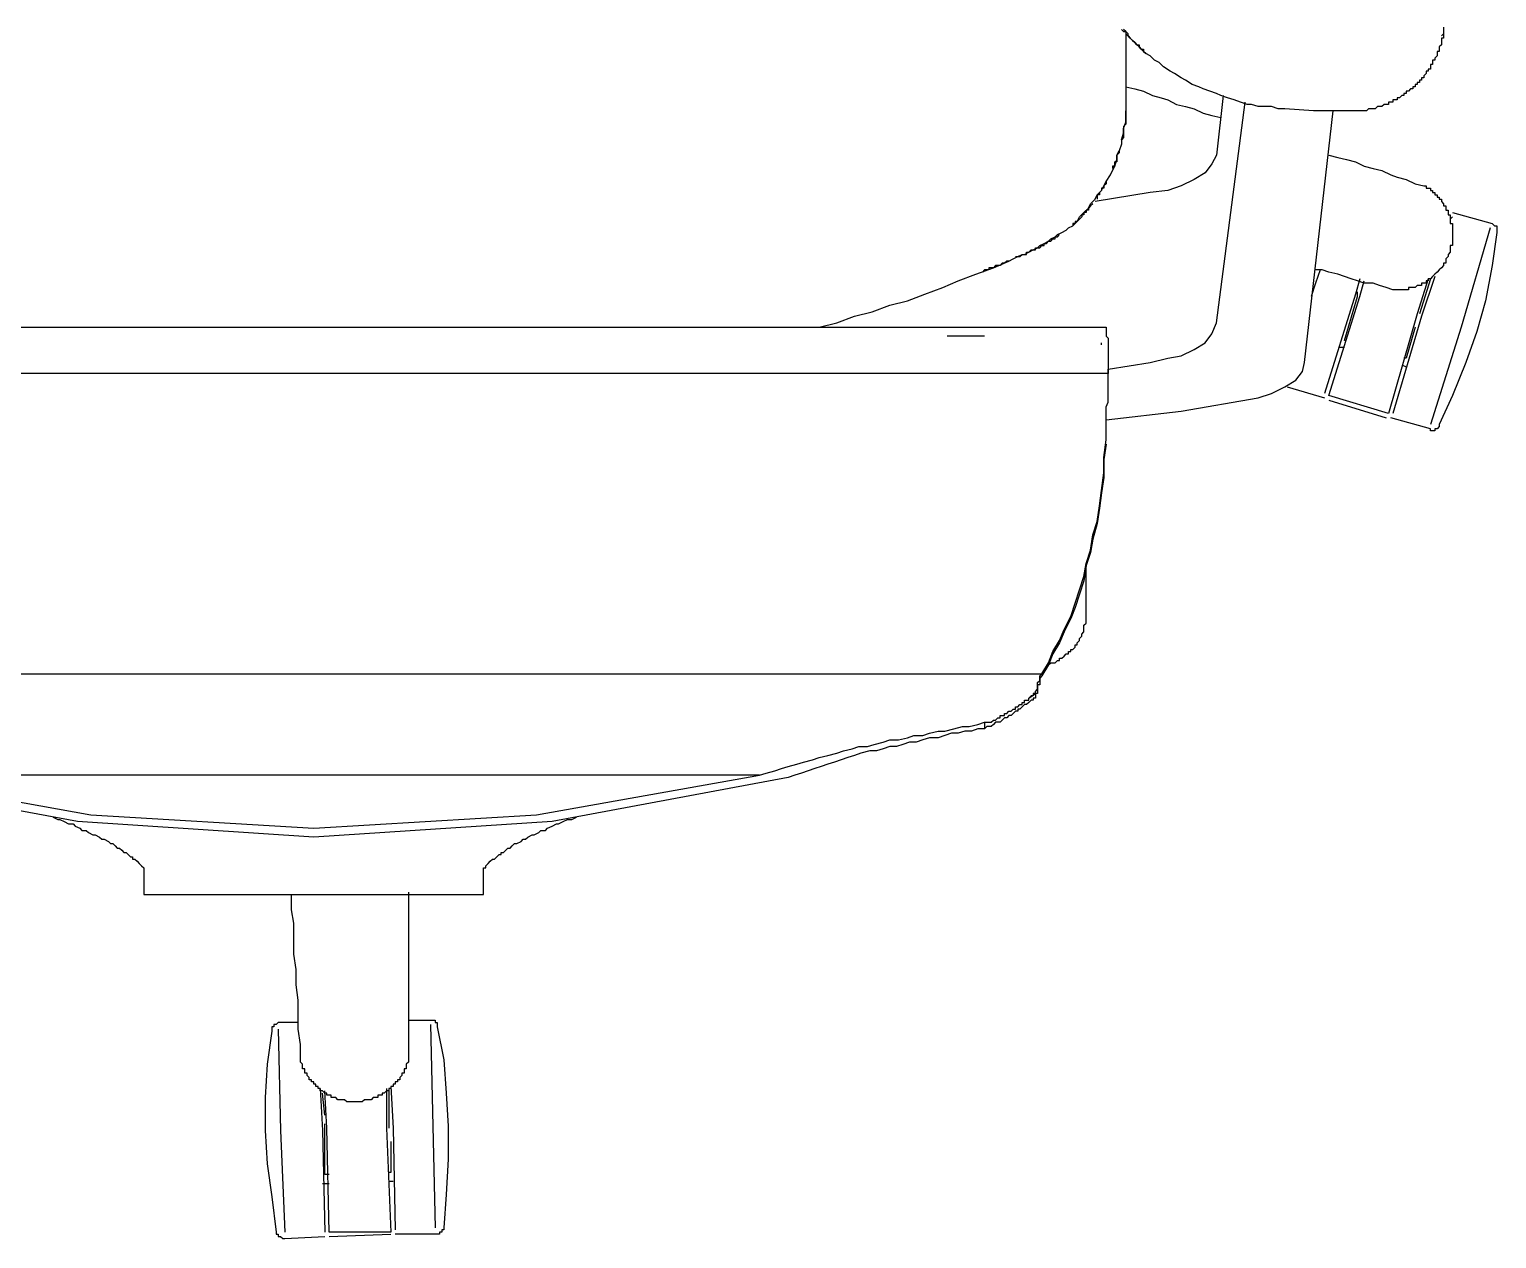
# Model space of a CAD drawing. Header units: inches. Extents: x 0 to 165, y 0 to 113.
# Drawn here: x 37.743 to 39.112, y 64.478 to 65.606 of the extents above; entities that cross this region are included whole.
import ezdxf

# ---------------------------------------------------------------- set-up
doc = ezdxf.new("R2010")
doc.units = ezdxf.units.IN
doc.header["$MEASUREMENT"] = 0
doc.layers.add('Furnishings', color=7, linetype='Continuous')

msp = doc.modelspace()

# ---------------------------------------------------------------- linework, layer by layer
at = {"layer": 'Furnishings'}
for points in [[(38.7621, 65.606), (38.7641, 65.604), (38.7662, 65.604), (38.7662, 65.6019), (38.7682, 65.5999), (38.7703, 65.5978), (38.7724, 65.5957), (38.7744, 65.5937), (38.7765, 65.5916), (38.7785, 65.5916), (38.7785, 65.5896), (38.7806, 65.5875), (38.7827, 65.5875), (38.7827, 65.5855), (38.7847, 65.5834)], [(38.7662, 65.6019), (38.7662, 65.5299), (38.7662, 65.5278), (38.7662, 65.5258), (38.7662, 65.5237), (38.7662, 65.5196), (38.7662, 65.5175), (38.7641, 65.5155), (38.7641, 65.5134), (38.7641, 65.5113), (38.7641, 65.5093), (38.7641, 65.5052), (38.7621, 65.5031), (38.7641, 65.5093), (38.7641, 65.5134), (38.7662, 65.5196), (38.7662, 65.5258), (38.7662, 65.5299)], [(39.0626, 65.6081), (39.0626, 65.604), (39.0626, 65.5999), (39.0626, 65.5978), (39.0606, 65.5978), (39.0606, 65.5957), (39.0606, 65.5937), (39.0606, 65.5916), (39.0585, 65.5896), (39.0585, 65.5875), (39.0585, 65.5855), (39.0565, 65.5855), (39.0565, 65.5834), (39.0565, 65.5813), (39.0544, 65.5793), (39.0544, 65.5772), (39.0523, 65.5772), (39.0523, 65.5752), (39.0523, 65.5731), (39.0503, 65.5731), (39.0503, 65.571), (39.0503, 65.569), (39.0482, 65.569), (39.0482, 65.5669), (39.0462, 65.5669), (39.0462, 65.5649), (39.0441, 65.5628), (39.0441, 65.5608), (39.0421, 65.5608), (39.0421, 65.5587), (39.04, 65.5587), (39.04, 65.5566), (39.0379, 65.5566), (39.0379, 65.5546), (39.0359, 65.5546), (39.0359, 65.5525), (39.0338, 65.5525), (39.0338, 65.5505), (39.0318, 65.5505), (39.0297, 65.5484), (39.0276, 65.5484), (39.0276, 65.5463), (39.0256, 65.5463), (39.0256, 65.5443), (39.0235, 65.5443), (39.0215, 65.5422), (39.0194, 65.5422), (39.0194, 65.5402), (39.0173, 65.5402), (39.0153, 65.5402), (39.0153, 65.5381), (39.0132, 65.5381), (39.0112, 65.5381), (39.0112, 65.536), (39.0091, 65.536), (39.0071, 65.536), (39.005, 65.534), (39.0009, 65.534), (38.9988, 65.5319), (38.9968, 65.5319), (38.9947, 65.5319), (38.9926, 65.5319), (38.9906, 65.5299), (38.9885, 65.5299), (38.9865, 65.5299), (38.9844, 65.5299), (38.9823, 65.5299), (38.9803, 65.5299), (38.9782, 65.5299), (38.9741, 65.5299), (38.9721, 65.5299), (38.97, 65.5299), (38.9679, 65.5299), (38.9412, 65.5299), (38.9144, 65.5319), (38.9082, 65.5319), (38.9021, 65.534), (38.8959, 65.534), (38.8897, 65.534), (38.8835, 65.536), (38.8794, 65.536), (38.8732, 65.5381), (38.8671, 65.5402), (38.8609, 65.5422), (38.8547, 65.5443), (38.8506, 65.5463), (38.8444, 65.5484), (38.8382, 65.5505), (38.8341, 65.5525), (38.8279, 65.5546), (38.8218, 65.5587), (38.8177, 65.5608), (38.8115, 65.5649), (38.8074, 65.5669), (38.8012, 65.571), (38.7971, 65.5752), (38.7929, 65.5772), (38.7888, 65.5813), (38.7847, 65.5834), (38.7827, 65.5855), (38.7806, 65.5875), (38.7785, 65.5896), (38.7765, 65.5916), (38.7744, 65.5937), (38.7724, 65.5957), (38.7703, 65.5978), (38.7682, 65.5999), (38.7682, 65.6019), (38.7662, 65.604), (38.7641, 65.606)], [(39.0626, 65.606), (39.0626, 65.6019), (39.0606, 65.5999)], [(38.7682, 65.5999), (38.7682, 65.5999)], [(38.7724, 65.5957), (38.7724, 65.5957)], [(39.0585, 65.5896), (39.0585, 65.5896)], [(39.0585, 65.5896), (39.0585, 65.5896)], [(39.0585, 65.5896), (39.0585, 65.5896)], [(39.0606, 65.5978), (39.0606, 65.5978)], [(39.0606, 65.5957), (39.0606, 65.5957)], [(39.0606, 65.5957), (39.0606, 65.5957)], [(39.0606, 65.5957), (39.0606, 65.5957)], [(39.0606, 65.5957), (39.0606, 65.5957)], [(39.0606, 65.5937), (39.0606, 65.5937)], [(39.0606, 65.5937), (39.0606, 65.5937)], [(39.0606, 65.5937), (39.0606, 65.5937)], [(39.0606, 65.5937), (39.0606, 65.5937)], [(39.0606, 65.5916), (39.0606, 65.5916)], [(39.0606, 65.5916), (39.0606, 65.5916)], [(39.0606, 65.5916), (39.0606, 65.5916)], [(39.0626, 65.5999), (39.0626, 65.5999)], [(39.0626, 65.5978), (39.0626, 65.5978)], [(39.0626, 65.5978), (39.0626, 65.5978)], [(39.0523, 65.5752), (39.0523, 65.5752)], [(39.0523, 65.5752), (39.0523, 65.5752)], [(39.0544, 65.5793), (39.0544, 65.5793)], [(39.0544, 65.5793), (39.0544, 65.5793)], [(39.0544, 65.5793), (39.0544, 65.5793)], [(39.0544, 65.5772), (39.0544, 65.5772)], [(39.0544, 65.5772), (39.0544, 65.5772)], [(39.0565, 65.5834), (39.0565, 65.5834)], [(39.0565, 65.5834), (39.0565, 65.5834)], [(39.0565, 65.5834), (39.0565, 65.5834)], [(39.0565, 65.5813), (39.0565, 65.5813)], [(39.0565, 65.5813), (39.0565, 65.5813)], [(39.0585, 65.5875), (39.0585, 65.5875)], [(39.0585, 65.5875), (39.0585, 65.5875)], [(39.0585, 65.5875), (39.0585, 65.5875)], [(39.0585, 65.5855), (39.0585, 65.5855)], [(39.0421, 65.5608), (39.0421, 65.5608)], [(39.0421, 65.5608), (39.0421, 65.5608)], [(39.0441, 65.5628), (39.0441, 65.5628)], [(39.0441, 65.5628), (39.0441, 65.5628)], [(39.0441, 65.5628), (39.0441, 65.5628)], [(39.0462, 65.5669), (39.0462, 65.5669)], [(39.0462, 65.5649), (39.0462, 65.5649)], [(39.0462, 65.5649), (39.0462, 65.5649)], [(39.0482, 65.569), (39.0482, 65.569)], [(39.0482, 65.569), (39.0482, 65.569)], [(39.0482, 65.5669), (39.0482, 65.5669)], [(39.0503, 65.5731), (39.0503, 65.5731)], [(39.0503, 65.571), (39.0503, 65.571)], [(39.0503, 65.571), (39.0503, 65.571)], [(39.0523, 65.5731), (39.0523, 65.5731)], [(38.7662, 65.5525), (38.7744, 65.5505), (38.7827, 65.5484), (38.7909, 65.5443), (38.7991, 65.5422), (38.8053, 65.5402), (38.8135, 65.536), (38.8218, 65.534), (38.83, 65.5319), (38.8382, 65.5278), (38.8465, 65.5258), (38.8547, 65.5237)], [(39.0297, 65.5484), (39.0297, 65.5484)], [(39.0297, 65.5484), (39.0297, 65.5484)], [(39.0318, 65.5505), (39.0318, 65.5505)], [(39.0318, 65.5505), (39.0318, 65.5505)], [(39.0338, 65.5525), (39.0338, 65.5525)], [(39.0338, 65.5525), (39.0338, 65.5525)], [(39.0359, 65.5546), (39.0359, 65.5546)], [(39.0359, 65.5546), (39.0359, 65.5546)], [(39.0379, 65.5566), (39.0379, 65.5566)], [(39.0379, 65.5566), (39.0379, 65.5566)], [(39.04, 65.5587), (39.04, 65.5587)], [(39.04, 65.5587), (39.04, 65.5587)], [(38.6818, 64.9864), (38.6797, 64.9864), (38.6797, 64.9843), (38.6777, 64.9843), (38.6756, 64.9822), (38.6818, 64.9864), (38.6818, 64.9884), (38.6838, 64.9905), (38.6838, 64.9925), (38.6838, 64.9946), (38.6838, 64.9967), (38.6859, 64.9987), (38.6859, 65.0008), (38.6859, 65.0028), (38.6879, 65.0049), (38.6941, 65.0152), (38.6982, 65.0255), (38.7044, 65.0358), (38.7085, 65.0461), (38.7147, 65.0584), (38.7188, 65.0708), (38.7229, 65.0831), (38.7271, 65.0955), (38.7291, 65.1078), (38.7332, 65.1202), (38.7353, 65.1346), (38.7394, 65.1469), (38.7415, 65.1614), (38.7435, 65.1758), (38.7456, 65.1922), (38.7456, 65.2066), (38.7477, 65.2231), (38.7477, 65.2252), (38.7477, 65.2293), (38.7477, 65.2334), (38.7477, 65.2375), (38.7477, 65.2396), (38.7477, 65.2437), (38.7477, 65.2478), (38.7477, 65.2519), (38.7477, 65.254), (38.7497, 65.2581), (38.7497, 65.2622), (38.7497, 65.2664), (38.7497, 65.2705), (38.7497, 65.2725), (38.7497, 65.2766), (38.7497, 65.2808), (38.7497, 65.2849), (38.7497, 65.2869), (38.7497, 65.289), (38.7888, 65.2952), (38.8053, 65.2993), (38.8177, 65.3013), (38.83, 65.3075), (38.8403, 65.3137), (38.8465, 65.3219), (38.8506, 65.3322), (38.8774, 65.5381)], [(38.8568, 65.5443), (38.8506, 65.4887), (38.8465, 65.4805), (38.8403, 65.4722), (38.83, 65.4661), (38.8177, 65.4599), (38.8053, 65.4558), (38.7888, 65.4537), (38.7374, 65.4455)], [(39.0071, 65.536), (39.0071, 65.536)], [(39.0071, 65.536), (39.0071, 65.536)], [(39.0091, 65.536), (39.0091, 65.536)], [(39.0091, 65.536), (39.0091, 65.536)], [(39.0132, 65.5381), (39.0132, 65.5381)], [(39.0132, 65.5381), (39.0132, 65.5381)], [(39.0153, 65.5402), (39.0153, 65.5402)], [(39.0173, 65.5402), (39.0173, 65.5402)], [(39.0173, 65.5402), (39.0173, 65.5402)], [(39.0194, 65.5422), (39.0194, 65.5422)], [(39.0215, 65.5422), (39.0215, 65.5422)], [(39.0215, 65.5422), (39.0215, 65.5422)], [(39.0235, 65.5443), (39.0235, 65.5443)], [(39.0235, 65.5443), (39.0235, 65.5443)], [(39.0256, 65.5463), (39.0256, 65.5463)], [(39.0276, 65.5463), (39.0276, 65.5463)], [(39.0276, 65.5463), (39.0276, 65.5463)], [(38.7477, 65.2416), (38.8177, 65.2499), (38.8897, 65.2622), (38.9021, 65.2664), (38.9144, 65.2725), (38.9247, 65.2787), (38.9309, 65.2869), (38.9329, 65.2952), (38.9597, 65.5299)], [(38.48, 65.3281), (38.4965, 65.3322), (38.513, 65.3384), (38.5294, 65.3425), (38.5459, 65.3487), (38.5624, 65.3528), (38.5788, 65.359), (38.5953, 65.3652), (38.6097, 65.3713), (38.6262, 65.3775), (38.6427, 65.3837), (38.6571, 65.3899), (38.6612, 65.3919), (38.6653, 65.394), (38.6694, 65.3961), (38.6715, 65.3961), (38.6756, 65.3981), (38.6797, 65.4002), (38.6838, 65.4022), (38.6859, 65.4043), (38.69, 65.4063), (38.6941, 65.4084), (38.6962, 65.4105), (38.7003, 65.4125), (38.7024, 65.4146), (38.7065, 65.4166), (38.7106, 65.4187), (38.7127, 65.4208), (38.7168, 65.4228), (38.7209, 65.4269), (38.7229, 65.431), (38.7271, 65.4352), (38.7312, 65.4393), (38.7332, 65.4434), (38.7374, 65.4475), (38.7394, 65.4516), (38.7435, 65.4558), (38.7456, 65.4599), (38.7477, 65.464), (38.7518, 65.4702), (38.7538, 65.4743), (38.7559, 65.4784), (38.7579, 65.4846), (38.7579, 65.4887), (38.76, 65.4928), (38.76, 65.4908), (38.7579, 65.4887), (38.7579, 65.4866), (38.7579, 65.4846), (38.7579, 65.4825), (38.7559, 65.4825), (38.7559, 65.4805), (38.7559, 65.4784), (38.7538, 65.4784), (38.7538, 65.4763)], [(38.7621, 65.5031), (38.7621, 65.499), (38.76, 65.4928)], [(38.7538, 65.4784), (38.7559, 65.4784), (38.7559, 65.4805), (38.7559, 65.4825)], [(38.7538, 65.4784), (38.7538, 65.4784)], [(38.7559, 65.4825), (38.7559, 65.4825)], [(38.7559, 65.4825), (38.7559, 65.4825)], [(38.7559, 65.4805), (38.7559, 65.4805)], [(38.7559, 65.4805), (38.7559, 65.4805)], [(38.7559, 65.4784), (38.7559, 65.4784)], [(38.7579, 65.4866), (38.7579, 65.4866)], [(38.76, 65.4908), (38.76, 65.4908)], [(38.9556, 65.4887), (38.9638, 65.4866), (38.9721, 65.4846), (38.9803, 65.4825), (38.9885, 65.4784), (38.9968, 65.4763), (39.005, 65.4743), (39.0132, 65.4702), (39.0194, 65.4681), (39.0276, 65.4661), (39.0359, 65.4619), (39.0441, 65.4599), (39.0462, 65.4599), (39.0462, 65.4578), (39.0482, 65.4578), (39.0503, 65.4578), (39.0503, 65.4558), (39.0523, 65.4558), (39.0523, 65.4537), (39.0544, 65.4537), (39.0544, 65.4516), (39.0565, 65.4516), (39.0565, 65.4496), (39.0585, 65.4496), (39.0585, 65.4475), (39.0606, 65.4475), (39.0606, 65.4455), (39.0626, 65.4434), (39.0626, 65.4413), (39.0647, 65.4413), (39.0647, 65.4393), (39.0647, 65.4372), (39.0668, 65.4372), (39.0668, 65.4352), (39.0668, 65.4331), (39.0688, 65.4331), (39.0688, 65.431), (39.0688, 65.429), (39.0709, 65.431)], [(38.7538, 65.4763), (38.7538, 65.4763)], [(38.7477, 65.464), (38.7477, 65.4619), (38.7456, 65.4599), (38.7456, 65.4578), (38.7435, 65.4578), (38.7435, 65.4558), (38.7415, 65.4537), (38.7415, 65.4516), (38.7394, 65.4516), (38.7394, 65.4496), (38.7394, 65.4475)], [(38.7415, 65.4537), (38.7415, 65.4537)], [(38.7415, 65.4537), (38.7415, 65.4537)], [(38.7415, 65.4516), (38.7415, 65.4516)], [(38.7415, 65.4516), (38.7415, 65.4516)], [(38.7435, 65.4558), (38.7435, 65.4558)], [(38.7456, 65.4599), (38.7456, 65.4599)], [(38.7456, 65.4578), (38.7456, 65.4578)], [(38.7477, 65.464), (38.7477, 65.464)], [(38.7477, 65.4619), (38.7477, 65.4619)], [(39.0462, 65.4599), (39.0462, 65.4599)], [(39.0482, 65.4578), (39.0482, 65.4578)], [(39.0503, 65.4558), (39.0503, 65.4558)], [(39.0523, 65.4537), (39.0523, 65.4537)], [(39.0544, 65.4516), (39.0544, 65.4516)], [(38.7353, 65.4434), (38.7332, 65.4413), (38.7312, 65.4393), (38.7312, 65.4372), (38.7291, 65.4372), (38.7291, 65.4352), (38.7271, 65.4352), (38.7271, 65.4331), (38.725, 65.4331), (38.725, 65.431), (38.7229, 65.429), (38.7209, 65.4269), (38.7188, 65.4269), (38.7188, 65.4249), (38.7168, 65.4249), (38.7168, 65.4228)], [(38.7332, 65.4413), (38.7332, 65.4413)], [(38.7394, 65.4496), (38.7394, 65.4496)], [(38.7394, 65.4496), (38.7394, 65.4496)], [(38.7394, 65.4496), (38.7394, 65.4496)], [(39.0565, 65.4496), (39.0565, 65.4496)], [(39.0585, 65.4475), (39.0585, 65.4475)], [(39.0606, 65.4455), (39.0606, 65.4455)], [(39.0626, 65.4434), (39.0626, 65.4434)], [(39.0626, 65.4434), (39.0626, 65.4434)], [(39.0647, 65.4393), (39.0647, 65.4393)], [(39.0647, 65.4393), (39.0647, 65.4393)], [(38.7229, 65.429), (38.7229, 65.429)], [(39.0709, 65.4352), (39.1079, 65.4249), (39.11, 65.4228), (39.1121, 65.4228), (39.1121, 65.4208), (39.1121, 65.4187), (39.1121, 65.4166), (39.1079, 65.3858), (39.1018, 65.3528), (39.0935, 65.324), (39.0832, 65.2952), (39.0709, 65.2643), (39.0585, 65.2375), (39.0585, 65.2355), (39.0565, 65.2334), (39.0544, 65.2334), (39.0544, 65.2314), (39.0523, 65.2314), (39.0503, 65.2314), (39.0503, 65.2334), (39.0132, 65.2437)], [(39.0688, 65.429), (39.0688, 65.4269), (39.0688, 65.4249), (39.0709, 65.4249), (39.0709, 65.4228), (39.0709, 65.4208), (39.0709, 65.4187), (39.0709, 65.4166), (39.0709, 65.4146), (39.0709, 65.4125), (39.0709, 65.4105), (39.0709, 65.4084), (39.0709, 65.4063), (39.0709, 65.4043), (39.0688, 65.4043), (39.0688, 65.4022), (39.0688, 65.4002), (39.0688, 65.3981), (39.0668, 65.3961), (39.0668, 65.394), (39.0647, 65.3919), (39.0647, 65.3899), (39.0647, 65.3878), (39.0626, 65.3878), (39.0626, 65.3858), (39.0606, 65.3837), (39.0585, 65.3816), (39.0565, 65.3796), (39.0544, 65.3775), (39.0523, 65.3755), (39.0503, 65.3734), (39.04, 65.3405)], [(39.0668, 65.4352), (39.0668, 65.4352)], [(39.0668, 65.4331), (39.0668, 65.4331)], [(39.0688, 65.431), (39.0688, 65.431)], [(39.0688, 65.429), (39.0688, 65.429)], [(39.0688, 65.4269), (39.0688, 65.4269)], [(39.1079, 65.4249), (39.1079, 65.4249)], [(39.1079, 65.4249), (39.1079, 65.4249)], [(39.1079, 65.4249), (39.1079, 65.4249)], [(39.1079, 65.4249), (39.1079, 65.4249)], [(39.1079, 65.4249), (39.1079, 65.4249)], [(38.6632, 65.394), (38.6653, 65.394), (38.6674, 65.394), (38.6694, 65.3961), (38.6715, 65.3961), (38.6735, 65.3961), (38.6735, 65.3981), (38.6756, 65.3981), (38.6777, 65.4002), (38.6797, 65.4002), (38.6818, 65.4002), (38.6818, 65.4022), (38.6838, 65.4022), (38.6859, 65.4022), (38.6879, 65.4043), (38.69, 65.4043), (38.69, 65.4063), (38.6921, 65.4063), (38.6941, 65.4084), (38.6962, 65.4084), (38.6982, 65.4105), (38.7003, 65.4105), (38.7003, 65.4125), (38.7024, 65.4125), (38.7044, 65.4146)], [(39.1059, 65.4208), (39.0791, 65.3281), (39.0503, 65.2375)], [(39.0709, 65.4228), (39.0709, 65.4228)], [(39.0709, 65.4208), (39.0709, 65.4208)], [(39.0709, 65.4208), (39.0709, 65.4208)], [(39.0709, 65.4187), (39.0709, 65.4187)], [(39.0709, 65.4166), (39.0709, 65.4166)], [(39.0709, 65.4146), (39.0709, 65.4146)], [(39.0709, 65.4125), (39.0709, 65.4125)], [(39.0709, 65.4105), (39.0709, 65.4105)], [(39.11, 65.4228), (39.11, 65.4228)], [(39.11, 65.4228), (39.11, 65.4228)], [(39.11, 65.4228), (39.11, 65.4228)], [(39.11, 65.4228), (39.11, 65.4228)], [(39.11, 65.4228), (39.11, 65.4228)], [(39.11, 65.4228), (39.11, 65.4228)], [(39.11, 65.4228), (39.11, 65.4228)], [(39.11, 65.4228), (39.11, 65.4228)], [(39.1121, 65.4208), (39.1121, 65.4208)], [(39.1121, 65.4208), (39.1121, 65.4208)], [(39.1121, 65.4208), (39.1121, 65.4208)], [(39.1121, 65.4208), (39.1121, 65.4208)], [(39.1121, 65.4208), (39.1121, 65.4208)], [(39.1121, 65.4208), (39.1121, 65.4208)], [(39.1121, 65.4208), (39.1121, 65.4208)], [(39.1121, 65.4187), (39.1121, 65.4187)], [(39.1121, 65.4187), (39.1121, 65.4187)], [(39.1121, 65.4187), (39.1121, 65.4187)], [(39.1121, 65.4187), (39.1121, 65.4187)], [(39.1121, 65.4187), (39.1121, 65.4187)], [(39.1121, 65.4187), (39.1121, 65.4187)], [(39.1121, 65.4166), (39.1121, 65.4166)], [(39.1121, 65.4166), (39.1121, 65.4166)], [(39.1121, 65.4166), (39.1121, 65.4166)], [(39.1121, 65.4166), (39.1121, 65.4166)], [(39.1121, 65.4166), (39.1121, 65.4166)], [(38.6756, 65.3981), (38.6756, 65.3981)], [(38.6797, 65.4002), (38.6797, 65.4002)], [(39.0688, 65.4043), (39.0688, 65.4043)], [(39.0688, 65.4022), (39.0688, 65.4022)], [(39.0688, 65.4002), (39.0688, 65.4002)], [(39.0688, 65.3981), (39.0688, 65.3981)], [(39.0709, 65.4084), (39.0709, 65.4084)], [(39.0709, 65.4063), (39.0709, 65.4063)], [(38.6571, 65.3899), (38.655, 65.3899), (38.653, 65.3878), (38.6509, 65.3878), (38.6488, 65.3858), (38.6468, 65.3858), (38.6447, 65.3858), (38.6427, 65.3837), (38.6406, 65.3837), (38.6385, 65.3837), (38.6385, 65.3816), (38.6365, 65.3816), (38.6344, 65.3816), (38.6324, 65.3796)], [(38.6447, 65.3858), (38.6447, 65.3858)], [(38.6509, 65.3878), (38.6509, 65.3878)], [(38.6571, 65.3899), (38.6571, 65.3899)], [(38.6653, 65.394), (38.6653, 65.394)], [(38.6694, 65.3961), (38.6694, 65.3961)], [(39.0606, 65.3837), (39.0606, 65.3837)], [(39.0606, 65.3837), (39.0606, 65.3837)], [(39.0626, 65.3878), (39.0626, 65.3878)], [(39.0626, 65.3858), (39.0626, 65.3858)], [(39.0647, 65.3919), (39.0647, 65.3919)], [(39.0647, 65.3899), (39.0647, 65.3899)], [(39.0668, 65.3961), (39.0668, 65.3961)], [(39.0668, 65.394), (39.0668, 65.394)], [(39.0668, 65.394), (39.0668, 65.394)], [(38.6324, 65.3796), (38.6324, 65.3796)], [(38.9473, 65.3816), (38.9432, 65.3693), (38.9391, 65.3569)], [(39.0482, 65.3734), (39.0482, 65.3713), (39.0462, 65.3713), (39.0462, 65.3693), (39.0441, 65.3693), (39.0421, 65.3693), (39.0421, 65.3672), (39.04, 65.3672), (39.0379, 65.3672), (39.0359, 65.3652), (39.0338, 65.3652), (39.0318, 65.3652), (39.0297, 65.3652), (39.0297, 65.3631), (39.0276, 65.3631), (39.0256, 65.3631), (39.0235, 65.3631), (39.0215, 65.3631), (39.0194, 65.3631), (39.0173, 65.3631), (39.0153, 65.3631), (39.0091, 65.3652), (39.0029, 65.3672), (38.9968, 65.3693), (38.9885, 65.3693), (38.9823, 65.3713), (38.9762, 65.3734), (38.97, 65.3755), (38.9638, 65.3775), (38.9556, 65.3796), (38.9494, 65.3816), (38.9432, 65.3816)], [(38.9844, 65.3734), (38.9803, 65.359), (38.9515, 65.2664)], [(39.0503, 65.3734), (39.0482, 65.3734), (39.0379, 65.3405), (39.0112, 65.2478), (38.9556, 65.2643), (38.9844, 65.3569), (38.9885, 65.3713)], [(39.0544, 65.3755), (39.0421, 65.3384), (39.0153, 65.2478)], [(39.0421, 65.3693), (39.0421, 65.3693)], [(39.0441, 65.3693), (39.0441, 65.3693)], [(39.0462, 65.3713), (39.0462, 65.3713)], [(39.0503, 65.3734), (39.0503, 65.3734)], [(39.0503, 65.3734), (39.0503, 65.3734)], [(39.0523, 65.3755), (39.0523, 65.3755)], [(39.0523, 65.3755), (39.0523, 65.3755)], [(39.0544, 65.3775), (39.0544, 65.3775)], [(39.0544, 65.3775), (39.0544, 65.3775)], [(39.0565, 65.3796), (39.0565, 65.3796)], [(39.0565, 65.3796), (39.0565, 65.3796)], [(39.0585, 65.3816), (39.0585, 65.3816)], [(39.0585, 65.3816), (39.0585, 65.3816)], [(38.9721, 65.3158), (38.97, 65.3158), (38.9823, 65.3569), (38.9823, 65.3611)], [(39.0173, 65.3631), (39.0173, 65.3631)], [(39.0194, 65.3631), (39.0194, 65.3631)], [(39.0194, 65.3631), (39.0194, 65.3631)], [(39.0215, 65.3631), (39.0215, 65.3631)], [(39.0235, 65.3631), (39.0235, 65.3631)], [(39.0256, 65.3631), (39.0256, 65.3631)], [(39.0276, 65.3631), (39.0276, 65.3631)], [(39.0318, 65.3652), (39.0318, 65.3652)], [(39.0338, 65.3652), (39.0338, 65.3652)], [(39.0338, 65.3652), (39.0338, 65.3652)], [(39.0359, 65.3652), (39.0359, 65.3652)], [(39.0379, 65.3672), (39.0379, 65.3672)], [(39.04, 65.3672), (39.04, 65.3672)], [(37.2715, 65.3281), (38.7477, 65.3281), (38.7477, 65.3261), (38.7477, 65.324), (38.7477, 65.3219), (38.7477, 65.3199), (38.7497, 65.3178), (38.7497, 65.3137), (38.7497, 65.3096), (38.7497, 65.3055), (38.7497, 65.3013), (38.7497, 65.2972), (38.7497, 65.2911), (38.7497, 65.2849), (37.2695, 65.2849)], [(38.7456, 65.3281), (38.7456, 65.3281)], [(38.7456, 65.3281), (38.7456, 65.3281)], [(38.7456, 65.3281), (38.7477, 65.3281)], [(38.7477, 65.3281), (38.7477, 65.3281)], [(38.7477, 65.3281), (38.7477, 65.3281)], [(39.0359, 65.3281), (39.0276, 65.2993), (39.0256, 65.2993)], [(38.6344, 65.3199), (38.5994, 65.3199)], [(38.7435, 65.3116), (38.7435, 65.3137)], [(38.9659, 65.3096), (38.97, 65.3096)], [(38.7497, 65.2869), (38.7497, 65.2869)], [(38.7497, 65.2869), (38.7497, 65.2869)], [(39.0235, 65.2931), (39.0276, 65.2911)], [(38.7497, 65.2828), (38.7497, 65.2849)], [(38.7497, 65.2849), (38.7497, 65.2849)], [(38.7497, 65.2849), (38.7497, 65.2849)], [(38.7497, 65.2849), (38.7497, 65.2849)], [(38.7497, 65.2849), (38.7497, 65.2849)], [(38.7497, 65.2828), (38.7497, 65.2828)], [(38.7497, 65.2828), (38.7497, 65.2828)], [(38.7497, 65.2828), (38.7497, 65.2828)], [(38.9165, 65.2725), (38.9515, 65.2622)], [(38.9556, 65.2602), (39.0091, 65.2437)], [(39.0503, 65.2334), (39.0503, 65.2334)], [(39.0544, 65.2334), (39.0544, 65.2334)], [(39.0544, 65.2334), (39.0544, 65.2334)], [(39.0544, 65.2334), (39.0544, 65.2334)], [(39.0544, 65.2334), (39.0544, 65.2334)], [(39.0544, 65.2334), (39.0544, 65.2334)], [(39.0565, 65.2334), (39.0565, 65.2334)], [(39.0565, 65.2334), (39.0565, 65.2334)], [(39.0565, 65.2334), (39.0565, 65.2334)], [(39.0565, 65.2334), (39.0565, 65.2334)], [(39.0565, 65.2334), (39.0565, 65.2334)], [(39.0565, 65.2334), (39.0565, 65.2334)], [(39.0565, 65.2334), (39.0565, 65.2334)], [(39.0585, 65.2355), (39.0585, 65.2355)], [(39.0585, 65.2355), (39.0585, 65.2355)], [(39.0585, 65.2355), (39.0585, 65.2355)], [(39.0585, 65.2355), (39.0585, 65.2355)], [(39.0585, 65.2355), (39.0585, 65.2355)], [(39.0585, 65.2355), (39.0585, 65.2355)], [(39.0585, 65.2355), (39.0585, 65.2355)], [(38.7477, 65.219), (38.7456, 65.2046), (38.7456, 65.1881), (38.7435, 65.1737), (38.7415, 65.1593), (38.7394, 65.1449), (38.7353, 65.1305), (38.7332, 65.1181), (38.7291, 65.1058), (38.7271, 65.0914), (38.7229, 65.079), (38.7188, 65.0667), (38.7147, 65.0564), (38.7085, 65.044), (38.7044, 65.0337), (38.6982, 65.0234), (38.6941, 65.0131), (38.6879, 65.0028), (38.6859, 65.0008), (38.6859, 64.9987), (38.6859, 64.9967), (38.6859, 64.9946), (38.6838, 64.9946), (38.6838, 64.9925), (38.6838, 64.9905), (38.6838, 64.9884), (38.6838, 64.9864), (38.6818, 64.9864), (38.6818, 64.9843), (38.6818, 64.9822), (38.6797, 64.9822), (38.6797, 64.9802), (38.6777, 64.9802), (38.6756, 64.9781), (38.6735, 64.9761), (38.6715, 64.9761), (38.6694, 64.974), (38.6674, 64.9719), (38.6653, 64.9719), (38.6653, 64.9699), (38.6632, 64.9699), (38.6612, 64.9678), (38.6591, 64.9658), (38.6571, 64.9658), (38.655, 64.9637), (38.653, 64.9637), (38.6509, 64.9617), (38.6488, 64.9596), (38.6468, 64.9596), (38.6447, 64.9596), (38.6427, 64.9575), (38.6406, 64.9555), (38.6385, 64.9555), (38.6365, 64.9555), (38.6344, 64.9534), (38.6282, 64.9534), (38.6221, 64.9514), (38.6159, 64.9514), (38.6097, 64.9493), (38.6035, 64.9493), (38.5974, 64.9472), (38.5912, 64.9452), (38.583, 64.9452), (38.5768, 64.9431), (38.5706, 64.9411), (38.5644, 64.9411), (38.5582, 64.939), (38.5521, 64.937), (38.5459, 64.937), (38.5397, 64.9349), (38.5335, 64.9328), (38.5274, 64.9328), (38.5191, 64.9308), (38.513, 64.9287), (38.5068, 64.9267), (38.5006, 64.9246), (38.4944, 64.9225), (38.4883, 64.9205), (38.4821, 64.9184), (38.4759, 64.9164), (38.4697, 64.9143), (38.4635, 64.9122), (38.4574, 64.9102), (38.4512, 64.9081), (38.2309, 64.867), (38.0086, 64.8525), (37.7883, 64.867), (37.5659, 64.9081)], [(39.0503, 65.2314), (39.0503, 65.2314)], [(39.0503, 65.2314), (39.0503, 65.2314)], [(39.0503, 65.2314), (39.0503, 65.2314)], [(39.0523, 65.2314), (39.0523, 65.2314)], [(39.0523, 65.2314), (39.0523, 65.2314)], [(39.0523, 65.2314), (39.0523, 65.2314)], [(39.0523, 65.2314), (39.0523, 65.2314)], [(39.0523, 65.2314), (39.0523, 65.2314)], [(39.0544, 65.2314), (39.0544, 65.2314)], [(38.6921, 65.0111), (38.6941, 65.0131), (38.6962, 65.0152), (38.6982, 65.0152), (38.7003, 65.0152), (38.7024, 65.0172), (38.7044, 65.0172), (38.7044, 65.0193), (38.7065, 65.0193), (38.7085, 65.0214), (38.7106, 65.0234), (38.7127, 65.0234), (38.7127, 65.0255), (38.7147, 65.0255), (38.7147, 65.0275), (38.7168, 65.0275), (38.7188, 65.0296), (38.7188, 65.0317), (38.7209, 65.0317), (38.7209, 65.0337), (38.7229, 65.0358), (38.7229, 65.0378), (38.725, 65.0399), (38.725, 65.0419), (38.7271, 65.044), (38.7271, 65.0461), (38.7271, 65.0481), (38.7271, 65.0502), (38.7291, 65.0522), (38.7291, 65.0543), (38.7291, 65.1037)], [(38.7271, 65.0502), (38.7271, 65.0502)], [(38.7229, 65.0358), (38.7229, 65.0358)], [(38.725, 65.0399), (38.725, 65.0399)], [(38.6941, 65.0131), (38.6941, 65.0131)], [(38.7085, 65.0214), (38.7085, 65.0214)], [(37.3312, 65.0049), (38.6879, 65.0049)], [(38.6859, 65.0028), (38.6859, 65.0028)], [(38.6859, 65.0028), (38.6859, 65.0028)], [(38.6859, 65.0008), (38.6859, 65.0008)], [(38.6859, 65.0008), (38.6859, 65.0008)], [(38.6879, 65.0049), (38.6879, 65.0049)], [(38.6879, 65.0028), (38.6879, 65.0028)], [(38.6797, 64.9864), (38.6797, 64.9864)], [(38.6818, 64.9864), (38.6818, 64.9864)], [(38.6818, 64.9864), (38.6818, 64.9864)], [(38.6818, 64.9864), (38.6818, 64.9864)], [(38.6818, 64.9864), (38.6818, 64.9864)], [(38.6838, 64.9967), (38.6838, 64.9967)], [(38.6838, 64.9946), (38.6838, 64.9946)], [(38.6838, 64.9925), (38.6838, 64.9925)], [(38.6838, 64.9905), (38.6838, 64.9905)], [(38.6838, 64.9905), (38.6838, 64.9905)], [(38.6859, 64.9987), (38.6859, 64.9987)], [(38.6859, 64.9987), (38.6859, 64.9987)], [(38.6859, 64.9967), (38.6859, 64.9967)], [(38.6632, 64.9719), (38.6632, 64.974)], [(38.6632, 64.974), (38.6653, 64.974)], [(38.6653, 64.974), (38.6674, 64.9761)], [(38.6653, 64.974), (38.6653, 64.974)], [(38.6674, 64.9761), (38.6694, 64.9761)], [(38.6694, 64.9761), (38.6694, 64.9781)], [(38.6694, 64.9781), (38.6715, 64.9781)], [(38.6694, 64.974), (38.6694, 64.974)], [(38.6715, 64.9781), (38.6715, 64.9802)], [(38.6715, 64.9802), (38.6735, 64.9802)], [(38.6715, 64.9761), (38.6715, 64.9761)], [(38.6735, 64.9802), (38.6756, 64.9802)], [(38.6756, 64.9802), (38.6756, 64.9822)], [(38.6756, 64.9822), (38.6756, 64.9822)], [(38.6756, 64.9781), (38.6756, 64.9781)], [(38.6777, 64.9843), (38.6777, 64.9843)], [(38.6777, 64.9843), (38.6777, 64.9843)], [(38.6777, 64.9822), (38.6777, 64.9822)], [(38.6777, 64.9822), (38.6777, 64.9822)], [(38.6777, 64.9802), (38.6777, 64.9802)], [(38.6777, 64.9802), (38.6777, 64.9802)], [(38.6777, 64.9802), (38.6777, 64.9802)], [(38.6777, 64.9802), (38.6777, 64.9802)], [(38.6797, 64.9843), (38.6797, 64.9843)], [(38.6797, 64.9843), (38.6797, 64.9843)], [(38.6797, 64.9822), (38.6797, 64.9822)], [(38.6797, 64.9822), (38.6797, 64.9822)], [(38.6797, 64.9822), (38.6797, 64.9822)], [(38.6797, 64.9822), (38.6797, 64.9822)], [(38.6797, 64.9822), (38.6797, 64.9822)], [(38.6818, 64.9843), (38.6818, 64.9843)], [(38.6818, 64.9843), (38.6818, 64.9843)], [(38.6818, 64.9843), (38.6818, 64.9843)], [(38.6818, 64.9822), (38.6818, 64.9822)], [(38.6282, 64.9575), (38.6344, 64.9596)], [(38.6344, 64.9596), (38.6365, 64.9596)], [(38.6344, 64.9596), (38.6344, 64.9534)], [(38.6365, 64.9596), (38.6385, 64.9596)], [(38.6385, 64.9596), (38.6406, 64.9596)], [(38.6406, 64.9596), (38.6427, 64.9617)], [(38.6427, 64.9617), (38.6427, 64.9617)], [(38.6427, 64.9617), (38.6447, 64.9617)], [(38.6447, 64.9617), (38.6468, 64.9637)], [(38.6468, 64.9637), (38.6488, 64.9637)], [(38.6488, 64.9637), (38.6488, 64.9658)], [(38.6488, 64.9658), (38.6509, 64.9658)], [(38.6509, 64.9658), (38.653, 64.9658)], [(38.6509, 64.9617), (38.6509, 64.9617)], [(38.653, 64.9658), (38.653, 64.9678)], [(38.653, 64.9678), (38.655, 64.9678)], [(38.655, 64.9678), (38.6571, 64.9699)], [(38.6571, 64.9699), (38.6591, 64.9699)], [(38.6571, 64.9658), (38.6571, 64.9658)], [(38.6591, 64.9699), (38.6612, 64.9719)], [(38.6591, 64.9699), (38.6591, 64.9699)], [(38.6612, 64.9719), (38.6632, 64.9719)], [(38.6612, 64.9678), (38.6612, 64.9678)], [(38.5541, 64.9431), (38.5624, 64.9452)], [(38.5624, 64.9452), (38.5685, 64.9472)], [(38.5685, 64.9472), (38.5768, 64.9472)], [(38.5768, 64.9472), (38.583, 64.9493)], [(38.583, 64.9493), (38.5912, 64.9514)], [(38.5912, 64.9514), (38.5974, 64.9514)], [(38.5974, 64.9514), (38.6056, 64.9534)], [(38.6056, 64.9534), (38.6138, 64.9555)], [(38.6138, 64.9555), (38.62, 64.9555)], [(38.62, 64.9555), (38.6282, 64.9575)], [(38.6427, 64.9575), (38.6427, 64.9575)], [(38.4965, 64.9308), (38.5027, 64.9328)], [(38.5027, 64.9328), (38.5109, 64.9349)], [(38.5109, 64.9349), (38.5171, 64.937)], [(38.5171, 64.937), (38.5253, 64.937)], [(38.5253, 64.937), (38.5315, 64.939)], [(38.5315, 64.939), (38.5397, 64.9411)], [(38.5397, 64.9411), (38.5459, 64.9431)], [(38.5459, 64.9431), (38.5541, 64.9431)], [(38.445, 64.9164), (38.4512, 64.9184)], [(38.4512, 64.9184), (38.4594, 64.9205)], [(38.4594, 64.9205), (38.4656, 64.9225)], [(38.4656, 64.9225), (38.4738, 64.9246)], [(38.4738, 64.9246), (38.48, 64.9267)], [(38.48, 64.9267), (38.4883, 64.9287)], [(38.4883, 64.9287), (38.4965, 64.9308)], [(38.4244, 64.9102), (38.4306, 64.9122)], [(38.4306, 64.9122), (38.4388, 64.9143)], [(38.4388, 64.9143), (38.445, 64.9164)], [(37.7656, 64.8711), (37.7698, 64.869), (37.7718, 64.869), (37.7759, 64.867), (37.78, 64.8649), (37.7842, 64.8649), (37.7862, 64.8628), (37.7903, 64.8608), (37.7924, 64.8587), (37.7965, 64.8587), (37.7986, 64.8567), (37.8027, 64.8546), (37.8047, 64.8546), (37.8089, 64.8525), (37.8109, 64.8505), (37.813, 64.8505), (37.8171, 64.8484), (37.8192, 64.8464), (37.8212, 64.8464), (37.8233, 64.8443), (37.8253, 64.8422), (37.8274, 64.8422), (37.8295, 64.8402), (37.8315, 64.8381), (37.8336, 64.8381), (37.8356, 64.8361), (37.8377, 64.834), (37.8397, 64.834), (37.8397, 64.832), (37.8418, 64.832), (37.8439, 64.8299), (37.8459, 64.8278), (37.848, 64.8258), (37.85, 64.8237), (37.85, 64.8217), (37.85, 64.8196), (37.85, 64.799), (38.1671, 64.799), (38.1671, 64.8196), (38.1671, 64.8217), (38.1671, 64.8237), (38.1691, 64.8237), (38.1691, 64.8258), (38.1712, 64.8278), (38.1733, 64.8299), (38.1753, 64.832), (38.1774, 64.832), (38.1794, 64.834), (38.1815, 64.8361), (38.1836, 64.8361), (38.1836, 64.8381), (38.1856, 64.8381), (38.1877, 64.8402), (38.1897, 64.8422), (38.1918, 64.8422), (38.1938, 64.8443), (38.1959, 64.8464), (38.198, 64.8464), (38.2021, 64.8484), (38.2041, 64.8505), (38.2062, 64.8505), (38.2083, 64.8525), (38.2124, 64.8546), (38.2144, 64.8546), (38.2186, 64.8567), (38.2206, 64.8587), (38.2247, 64.8587), (38.2268, 64.8608), (38.2309, 64.8628), (38.235, 64.8649), (38.2371, 64.8649), (38.2412, 64.867), (38.2453, 64.869), (38.2494, 64.869), (38.2536, 64.8711)], [(37.8356, 64.8361), (37.8356, 64.8361)], [(37.8418, 64.832), (37.8418, 64.832)], [(37.8439, 64.8299), (37.8439, 64.8299)], [(37.8459, 64.8278), (37.8459, 64.8278)], [(37.848, 64.8258), (37.848, 64.8258)], [(37.85, 64.8237), (37.85, 64.8237)], [(38.1691, 64.8258), (38.1691, 64.8258)], [(38.1712, 64.8278), (38.1712, 64.8278)], [(38.1733, 64.8299), (38.1733, 64.8299)], [(38.1753, 64.832), (38.1753, 64.832)], [(38.1794, 64.834), (38.1794, 64.834)], [(38.0147, 64.6178), (38.0127, 64.6178), (38.0127, 64.6199), (38.0106, 64.6199), (38.0106, 64.622), (38.0086, 64.622), (38.0086, 64.624), (38.0065, 64.624), (38.0065, 64.6261), (38.0044, 64.6261), (38.0044, 64.6281), (38.0024, 64.6302), (38.0024, 64.6323), (38.0003, 64.6323), (38.0003, 64.6343), (38.0003, 64.6364), (37.9983, 64.6364), (37.9983, 64.6384), (37.9983, 64.6405), (37.9962, 64.6425), (37.9962, 64.6446), (37.9962, 64.659), (37.9942, 64.6734), (37.9942, 64.6878), (37.9942, 64.7002), (37.9921, 64.7146), (37.9921, 64.729), (37.99, 64.7434), (37.99, 64.7578), (37.99, 64.7723), (37.988, 64.7846), (37.988, 64.799)], [(38.0971, 64.8011), (38.0971, 64.7867), (38.0971, 64.7723), (38.0971, 64.7578), (38.0971, 64.7455), (38.0971, 64.7311), (38.0971, 64.7167), (38.0971, 64.7023), (38.0971, 64.6899), (38.0971, 64.6755), (38.0971, 64.6611), (38.0971, 64.6467), (38.0971, 64.6446), (38.0971, 64.6425), (38.095, 64.6405), (38.095, 64.6384), (38.095, 64.6364), (38.093, 64.6364), (38.093, 64.6343), (38.093, 64.6323), (38.0909, 64.6323), (38.0909, 64.6302), (38.0889, 64.6281), (38.0889, 64.6261), (38.0868, 64.6261), (38.0868, 64.624), (38.0847, 64.624), (38.0847, 64.622), (38.0827, 64.622), (38.0827, 64.6199), (38.0806, 64.6199), (38.0827, 64.5808), (38.0847, 64.4861)], [(37.9942, 64.6796), (37.9756, 64.6796), (37.9736, 64.6776), (37.9715, 64.6776), (37.9715, 64.6755), (37.9694, 64.6755), (37.9694, 64.6734), (37.9694, 64.6714), (37.9653, 64.6405), (37.9633, 64.6096), (37.9633, 64.5787), (37.9653, 64.5478), (37.9694, 64.517), (37.9736, 64.484), (37.9736, 64.482), (37.9756, 64.482), (37.9756, 64.4799), (37.9777, 64.4799), (37.9797, 64.4779), (37.9818, 64.4779), (38.0189, 64.4799)], [(37.9694, 64.6755), (37.9694, 64.6755)], [(37.9694, 64.6755), (37.9694, 64.6755)], [(37.9694, 64.6755), (37.9694, 64.6755)], [(37.9694, 64.6755), (37.9694, 64.6755)], [(37.9694, 64.6755), (37.9694, 64.6755)], [(37.9694, 64.6755), (37.9694, 64.6755)], [(37.9694, 64.6734), (37.9694, 64.6734)], [(37.9694, 64.6734), (37.9694, 64.6734)], [(37.9694, 64.6734), (37.9694, 64.6734)], [(37.9694, 64.6734), (37.9694, 64.6734)], [(37.9694, 64.6734), (37.9694, 64.6734)], [(37.9694, 64.6734), (37.9694, 64.6734)], [(37.9694, 64.6714), (37.9694, 64.6714)], [(37.9715, 64.6776), (37.9715, 64.6776)], [(37.9715, 64.6776), (37.9715, 64.6776)], [(37.9715, 64.6776), (37.9715, 64.6776)], [(37.9715, 64.6776), (37.9715, 64.6776)], [(37.9715, 64.6776), (37.9715, 64.6776)], [(37.9715, 64.6776), (37.9715, 64.6776)], [(37.9715, 64.6776), (37.9715, 64.6776)], [(37.9736, 64.6776), (37.9736, 64.6776)], [(37.9736, 64.6776), (37.9736, 64.6776)], [(37.9736, 64.6776), (37.9736, 64.6776)], [(37.9736, 64.6776), (37.9736, 64.6776)], [(37.9736, 64.6776), (37.9736, 64.6776)], [(37.9736, 64.6776), (37.9736, 64.6776)], [(37.9756, 64.6796), (37.9756, 64.6796)], [(37.9756, 64.6796), (37.9756, 64.6796)], [(37.9756, 64.6796), (37.9756, 64.6796)], [(37.9756, 64.6796), (37.9756, 64.6796)], [(37.9756, 64.6734), (37.9777, 64.5787), (37.9818, 64.484)], [(38.0971, 64.6817), (38.1177, 64.6817), (38.1197, 64.6817), (38.1218, 64.6817), (38.1218, 64.6796), (38.1239, 64.6796), (38.1239, 64.6776), (38.1239, 64.6755), (38.13, 64.6446), (38.1321, 64.6137), (38.1341, 64.5828), (38.1341, 64.552), (38.1321, 64.519), (38.13, 64.4881), (38.13, 64.4861), (38.128, 64.4861), (38.128, 64.484), (38.1259, 64.484), (38.1259, 64.482), (38.1239, 64.482), (38.1218, 64.482), (38.0847, 64.482)], [(38.1177, 64.6817), (38.1177, 64.6817)], [(38.1177, 64.6817), (38.1177, 64.6817)], [(38.1177, 64.6817), (38.1177, 64.6817)], [(38.1177, 64.6817), (38.1177, 64.6817)], [(38.1177, 64.6817), (38.1177, 64.6817)], [(38.1177, 64.6817), (38.1177, 64.6817)], [(38.1177, 64.6776), (38.1197, 64.5828), (38.1218, 64.4881)], [(38.1197, 64.6817), (38.1197, 64.6817)], [(38.1197, 64.6817), (38.1197, 64.6817)], [(38.1197, 64.6817), (38.1197, 64.6817)], [(38.1197, 64.6817), (38.1197, 64.6817)], [(38.1197, 64.6817), (38.1197, 64.6817)], [(38.1197, 64.6817), (38.1197, 64.6817)], [(38.1197, 64.6817), (38.1197, 64.6817)], [(38.1218, 64.6817), (38.1218, 64.6817)], [(38.1218, 64.6817), (38.1218, 64.6817)], [(38.1218, 64.6817), (38.1218, 64.6817)], [(38.1218, 64.6817), (38.1218, 64.6817)], [(38.1218, 64.6796), (38.1218, 64.6796)], [(38.1218, 64.6796), (38.1218, 64.6796)], [(38.1218, 64.6796), (38.1218, 64.6796)], [(38.1239, 64.6796), (38.1239, 64.6796)], [(38.1239, 64.6796), (38.1239, 64.6796)], [(38.1239, 64.6796), (38.1239, 64.6796)], [(38.1239, 64.6796), (38.1239, 64.6796)], [(38.1239, 64.6776), (38.1239, 64.6776)], [(38.1239, 64.6776), (38.1239, 64.6776)], [(38.1239, 64.6776), (38.1239, 64.6776)], [(38.1239, 64.6776), (38.1239, 64.6776)], [(38.1239, 64.6776), (38.1239, 64.6776)], [(38.1239, 64.6776), (38.1239, 64.6776)], [(37.9962, 64.6446), (37.9962, 64.6446)], [(38.0971, 64.6467), (38.0971, 64.6467)], [(38.0971, 64.6467), (38.0971, 64.6467)], [(38.0971, 64.6446), (38.0971, 64.6446)], [(37.9962, 64.6425), (37.9962, 64.6425)], [(37.9983, 64.6405), (37.9983, 64.6405)], [(37.9983, 64.6384), (37.9983, 64.6384)], [(38.0003, 64.6364), (38.0003, 64.6364)], [(38.0003, 64.6343), (38.0003, 64.6343)], [(38.0024, 64.6323), (38.0024, 64.6323)], [(38.0024, 64.6302), (38.0024, 64.6302)], [(38.0909, 64.6323), (38.0909, 64.6323)], [(38.0909, 64.6302), (38.0909, 64.6302)], [(38.093, 64.6343), (38.093, 64.6343)], [(38.095, 64.6405), (38.095, 64.6405)], [(38.095, 64.6384), (38.095, 64.6384)], [(38.095, 64.6364), (38.095, 64.6364)], [(38.0971, 64.6425), (38.0971, 64.6425)], [(38.0044, 64.6281), (38.0044, 64.6281)], [(38.0044, 64.6281), (38.0044, 64.6281)], [(38.0065, 64.624), (38.0065, 64.624)], [(38.0086, 64.622), (38.0086, 64.622)], [(38.0106, 64.6199), (38.0106, 64.6199)], [(38.0127, 64.6178), (38.0127, 64.6178)], [(38.0786, 64.6158), (38.0765, 64.6158), (38.0744, 64.6137), (38.0724, 64.6137), (38.0724, 64.6117), (38.0703, 64.6117), (38.0683, 64.6117), (38.0683, 64.6096), (38.0662, 64.6096), (38.0642, 64.6096), (38.0621, 64.6075), (38.06, 64.6075), (38.058, 64.6075), (38.0559, 64.6075), (38.0539, 64.6055), (38.0518, 64.6055), (38.0497, 64.6055), (38.0477, 64.6055), (38.0456, 64.6055), (38.0436, 64.6055), (38.0415, 64.6055), (38.0394, 64.6055), (38.0374, 64.6075), (38.0353, 64.6075), (38.0333, 64.6075), (38.0312, 64.6075), (38.0292, 64.6096), (38.0271, 64.6096), (38.025, 64.6096), (38.025, 64.6117), (38.023, 64.6117), (38.0209, 64.6117), (38.0209, 64.6137), (38.0189, 64.6137), (38.0168, 64.6158), (38.0147, 64.6158), (38.0147, 64.6178), (38.0168, 64.5787), (38.0189, 64.484)], [(38.0765, 64.6178), (38.0765, 64.5808), (38.0806, 64.484), (38.023, 64.484), (38.0209, 64.5808), (38.0189, 64.6158)], [(38.0806, 64.6199), (38.0806, 64.6178), (38.0786, 64.6178), (38.0786, 64.6158), (38.0786, 64.5808)], [(38.0806, 64.6178), (38.0806, 64.6178)], [(38.0827, 64.6199), (38.0827, 64.6199)], [(38.0847, 64.622), (38.0847, 64.622)], [(38.0868, 64.624), (38.0868, 64.624)], [(38.0889, 64.6281), (38.0889, 64.6281)], [(38.0889, 64.6281), (38.0889, 64.6281)], [(38.0147, 64.6158), (38.0147, 64.6158)], [(38.0168, 64.6158), (38.0168, 64.6158)], [(38.0189, 64.5931), (38.0168, 64.6137)], [(38.0189, 64.6137), (38.0189, 64.6137)], [(38.0189, 64.6137), (38.0189, 64.6137)], [(38.023, 64.6117), (38.023, 64.6117)], [(38.025, 64.6117), (38.025, 64.6117)], [(38.0271, 64.6096), (38.0271, 64.6096)], [(38.0292, 64.6096), (38.0292, 64.6096)], [(38.0312, 64.6075), (38.0312, 64.6075)], [(38.0312, 64.6075), (38.0312, 64.6075)], [(38.0333, 64.6075), (38.0333, 64.6075)], [(38.0353, 64.6075), (38.0353, 64.6075)], [(38.0374, 64.6075), (38.0374, 64.6075)], [(38.0394, 64.6055), (38.0394, 64.6055)], [(38.0415, 64.6055), (38.0415, 64.6055)], [(38.0436, 64.6055), (38.0436, 64.6055)], [(38.0456, 64.6055), (38.0456, 64.6055)], [(38.0477, 64.6055), (38.0477, 64.6055)], [(38.0477, 64.6055), (38.0477, 64.6055)], [(38.0497, 64.6055), (38.0497, 64.6055)], [(38.0518, 64.6055), (38.0518, 64.6055)], [(38.0539, 64.6055), (38.0539, 64.6055)], [(38.0559, 64.6075), (38.0559, 64.6075)], [(38.058, 64.6075), (38.058, 64.6075)], [(38.06, 64.6075), (38.06, 64.6075)], [(38.0621, 64.6075), (38.0621, 64.6075)], [(38.0621, 64.6075), (38.0621, 64.6075)], [(38.0642, 64.6096), (38.0642, 64.6096)], [(38.0662, 64.6096), (38.0662, 64.6096)], [(38.0703, 64.6117), (38.0703, 64.6117)], [(38.0703, 64.6117), (38.0703, 64.6117)], [(38.0744, 64.6137), (38.0744, 64.6137)], [(38.0744, 64.6137), (38.0744, 64.6137)], [(38.0765, 64.6158), (38.0765, 64.6158)], [(38.0786, 64.6158), (38.0786, 64.6158)], [(38.023, 64.5376), (38.0189, 64.5376), (38.0189, 64.5787), (38.0189, 64.5849)], [(38.0806, 64.5684), (38.0806, 64.5396), (38.0786, 64.5396)], [(38.0168, 64.5293), (38.023, 64.5293)], [(38.0786, 64.5314), (38.0827, 64.5314)], [(37.9736, 64.484), (37.9736, 64.484)], [(37.9736, 64.484), (37.9736, 64.484)], [(37.9736, 64.484), (37.9736, 64.484)], [(37.9736, 64.484), (37.9736, 64.484)], [(37.9736, 64.484), (37.9736, 64.484)], [(37.9736, 64.484), (37.9736, 64.484)], [(37.9736, 64.482), (37.9736, 64.482)], [(37.9756, 64.482), (37.9756, 64.482)], [(37.9756, 64.482), (37.9756, 64.482)], [(37.9756, 64.482), (37.9756, 64.482)], [(37.9756, 64.482), (37.9756, 64.482)], [(37.9756, 64.482), (37.9756, 64.482)], [(37.9756, 64.4799), (37.9756, 64.4799)], [(37.9756, 64.4799), (37.9756, 64.4799)], [(37.9756, 64.4799), (37.9756, 64.4799)], [(37.9777, 64.4799), (37.9777, 64.4799)], [(37.9777, 64.4799), (37.9777, 64.4799)], [(37.9777, 64.4799), (37.9777, 64.4799)], [(37.9777, 64.4799), (37.9777, 64.4799)], [(37.9777, 64.4799), (37.9777, 64.4799)], [(37.9777, 64.4799), (37.9777, 64.4799)], [(37.9777, 64.4799), (37.9777, 64.4799)], [(38.023, 64.4799), (38.0806, 64.482)], [(38.1218, 64.482), (38.1218, 64.482)], [(38.1239, 64.482), (38.1239, 64.482)], [(38.1239, 64.482), (38.1239, 64.482)], [(38.1239, 64.482), (38.1239, 64.482)], [(38.1239, 64.482), (38.1239, 64.482)], [(38.1239, 64.482), (38.1239, 64.482)], [(38.1239, 64.482), (38.1239, 64.482)], [(38.1259, 64.484), (38.1259, 64.484)], [(38.1259, 64.484), (38.1259, 64.484)], [(38.1259, 64.484), (38.1259, 64.484)], [(38.1259, 64.484), (38.1259, 64.484)], [(38.1259, 64.484), (38.1259, 64.484)], [(38.1259, 64.484), (38.1259, 64.484)], [(38.128, 64.4861), (38.128, 64.4861)], [(38.128, 64.4861), (38.128, 64.4861)], [(38.128, 64.4861), (38.128, 64.4861)], [(38.128, 64.4861), (38.128, 64.4861)], [(38.128, 64.4861), (38.128, 64.4861)], [(38.128, 64.4861), (38.128, 64.4861)], [(38.128, 64.484), (38.128, 64.484)], [(38.128, 64.484), (38.128, 64.484)], [(38.128, 64.484), (38.128, 64.484)], [(38.128, 64.484), (38.128, 64.484)], [(38.13, 64.4881), (38.13, 64.4881)], [(38.13, 64.4881), (38.13, 64.4881)], [(38.13, 64.4881), (38.13, 64.4881)], [(38.13, 64.4881), (38.13, 64.4881)], [(38.13, 64.4881), (38.13, 64.4881)], [(38.13, 64.4881), (38.13, 64.4881)], [(37.9797, 64.4779), (37.9797, 64.4779)], [(37.9797, 64.4779), (37.9797, 64.4779)], [(37.9797, 64.4779), (37.9797, 64.4779)], [(37.9797, 64.4779), (37.9797, 64.4779)], [(37.9797, 64.4779), (37.9797, 64.4779)], [(37.9797, 64.4779), (37.9797, 64.4779)], [(37.9818, 64.4779), (37.9818, 64.4779)], [(37.9818, 64.4779), (37.9818, 64.4779)]]:
    msp.add_lwpolyline(points, dxfattribs=at)
msp.add_lwpolyline([(37.5948, 64.9102), (37.8006, 64.8731), (38.0086, 64.8608), (38.2165, 64.8731), (38.4244, 64.9102)], close=True, dxfattribs=at)

doc.saveas('drawing.dxf')
